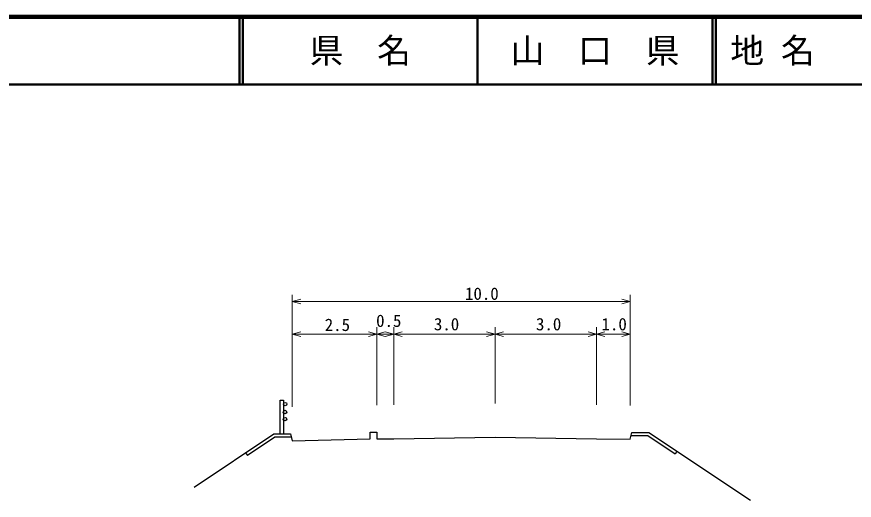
# Model space of a CAD drawing. Units: millimetres on the paper, enlarged 1000 times, with parts at other scales. Extents: x 40000 to 680000, y 20000 to 380000.
# Drawn here: x 264809 to 388715, y 308470 to 380000 of the extents above; entities that cross this region are included whole.
import ezdxf
from ezdxf.enums import TextEntityAlignment as Align

# ---------------------------------------------------------------- set-up
doc = ezdxf.new("R2010")
doc.units = ezdxf.units.MM
doc.header["$LTSCALE"] = 1000
for name, color, linetype, lineweight in [('M-BGD', 7, 'Continuous', 25), ('M-STR-HTXT', 7, 'Continuous', 13), ('M-TTL', 2, 'Continuous', 140), ('M-TTL-LINE', 7, 'Continuous', 50)]:
    doc.layers.add(name, color=color, linetype=linetype, lineweight=lineweight)
doc.layers.add('M-TTL-TXT', color=7, linetype='Continuous')
doc.styles.add('ＭＳ ゴシック', font='')
doc.styles.get('ＭＳ ゴシック').set_extended_font_data('MS Gothic')

msp = doc.modelspace()

# ---------------------------------------------------------------- linework, layer by layer
at = {"layer": 'M-BGD'}
for p, q in [((303762, 318283), (303762, 323283)), ((303762, 323283), (304262, 323283)), ((304262, 323283), (304262, 318283)), ((317078, 317533), (317078, 318533)), ((317078, 318533), (318078, 318533)), ((318078, 318533), (318078, 317533)), ((355578, 317495), (355828, 318495)), ((355828, 318495), (358328, 318495)), ((355828, 318495), (358328, 318495)), ((358328, 318495), (373365, 308470)), ((358328, 318495), (362488, 315722)), ((291035, 310420), (302828, 318283)), ((298668, 315509), (302828, 318283)), ((302980, 317783), (298945, 315093)), ((302828, 318283), (305328, 318283)), ((302828, 318283), (305328, 318283)), ((305453, 317783), (302980, 317783)), ((305328, 318283), (305578, 317283)), ((305578, 317283), (317078, 317533)), ((318078, 317533), (320578, 317570)), ((320578, 317570), (335578, 317795)), ((335578, 317795), (350578, 317570)), ((350578, 317570), (355578, 317495)), ((358177, 317995), (355703, 317995)), ((362211, 315306), (358177, 317995)), ((298668, 315509), (298945, 315093)), ((362488, 315722), (362211, 315306))]:
    msp.add_line(p, q, dxfattribs=at)
for centre in [(304517, 322692), (304497, 321523), (304497, 320485)]:
    msp.add_circle(centre, 250, dxfattribs=at)
at = {"layer": 'M-STR-HTXT'}
for p, q in [((305578, 322283), (305578, 338865)), ((355578, 338865), (355578, 322495)), ((305578, 337865), (306828, 338215)), ((306828, 337515), (305578, 337865)), ((305578, 337865), (355578, 337865)), ((354328, 338215), (355578, 337865)), ((355578, 337865), (354328, 337515)), ((305578, 333058), (306828, 333408)), ((316828, 333408), (318078, 333058)), ((318078, 334058), (318078, 322533)), ((318078, 333058), (319328, 333408)), ((319328, 333408), (320578, 333058)), ((320578, 334058), (320578, 322570)), ((320578, 333058), (321828, 333408)), ((334328, 333408), (335578, 333058)), ((335578, 334058), (335578, 322795)), ((335578, 333058), (336828, 333408)), ((349328, 333408), (350578, 333058)), ((350578, 334058), (350578, 322570)), ((350578, 333058), (351828, 333408)), ((354328, 333408), (355578, 333058)), ((306828, 332708), (305578, 333058)), ((305578, 333058), (318078, 333058)), ((318078, 333058), (316828, 332708)), ((319328, 332708), (318078, 333058)), ((318078, 333058), (320578, 333058)), ((320578, 333058), (319328, 332708)), ((321828, 332708), (320578, 333058)), ((320578, 333058), (335578, 333058)), ((335578, 333058), (334328, 332708)), ((336828, 332708), (335578, 333058)), ((335578, 333058), (350578, 333058)), ((350578, 333058), (349328, 332708)), ((351828, 332708), (350578, 333058)), ((350578, 333058), (355578, 333058)), ((355578, 333058), (354328, 332708))]:
    msp.add_line(p, q, dxfattribs=at)
at = {"layer": 'M-TTL'}
msp.add_line((680000, 380000), (40000, 380000), dxfattribs=at)
at = {"layer": 'M-TTL-LINE'}
for p, q in [((297750, 380000), (297750, 370000)), ((298250, 380000), (298250, 370000)), ((333000, 380000), (333000, 370000)), ((367750, 380000), (367750, 370000)), ((368250, 380000), (368250, 370000)), ((40000, 370000), (680000, 370000))]:
    msp.add_line(p, q, dxfattribs=at)

# ---------------------------------------------------------------- texts
at = {"layer": 'M-STR-HTXT', "style": 'ＭＳ ゴシック'}
for s, p in [('10.0', (331128, 337565)), ('0.5', (317978, 333558)), ('2.5', (310378, 332958)), ('3.0', (326528, 333058)), ('3.0', (341628, 333058)), ('1.0', (351328, 333058))]:
    msp.add_text(s, height=1833, dxfattribs=at).set_placement(p, align=Align.BOTTOM_LEFT)
at = {"layer": 'M-TTL-TXT', "style": 'ＭＳ ゴシック'}
for s, p in [('県\u3000名', (315625, 375000)), ('山\u3000口\u3000県', (350375, 375000))]:
    msp.add_text(s, height=3666, dxfattribs=at).set_placement(p, align=Align.MIDDLE_CENTER)
msp.add_text('地 名', height=3666, dxfattribs=at).set_placement((370380, 375000), align=Align.MIDDLE_LEFT)

doc.saveas('drawing.dxf')
